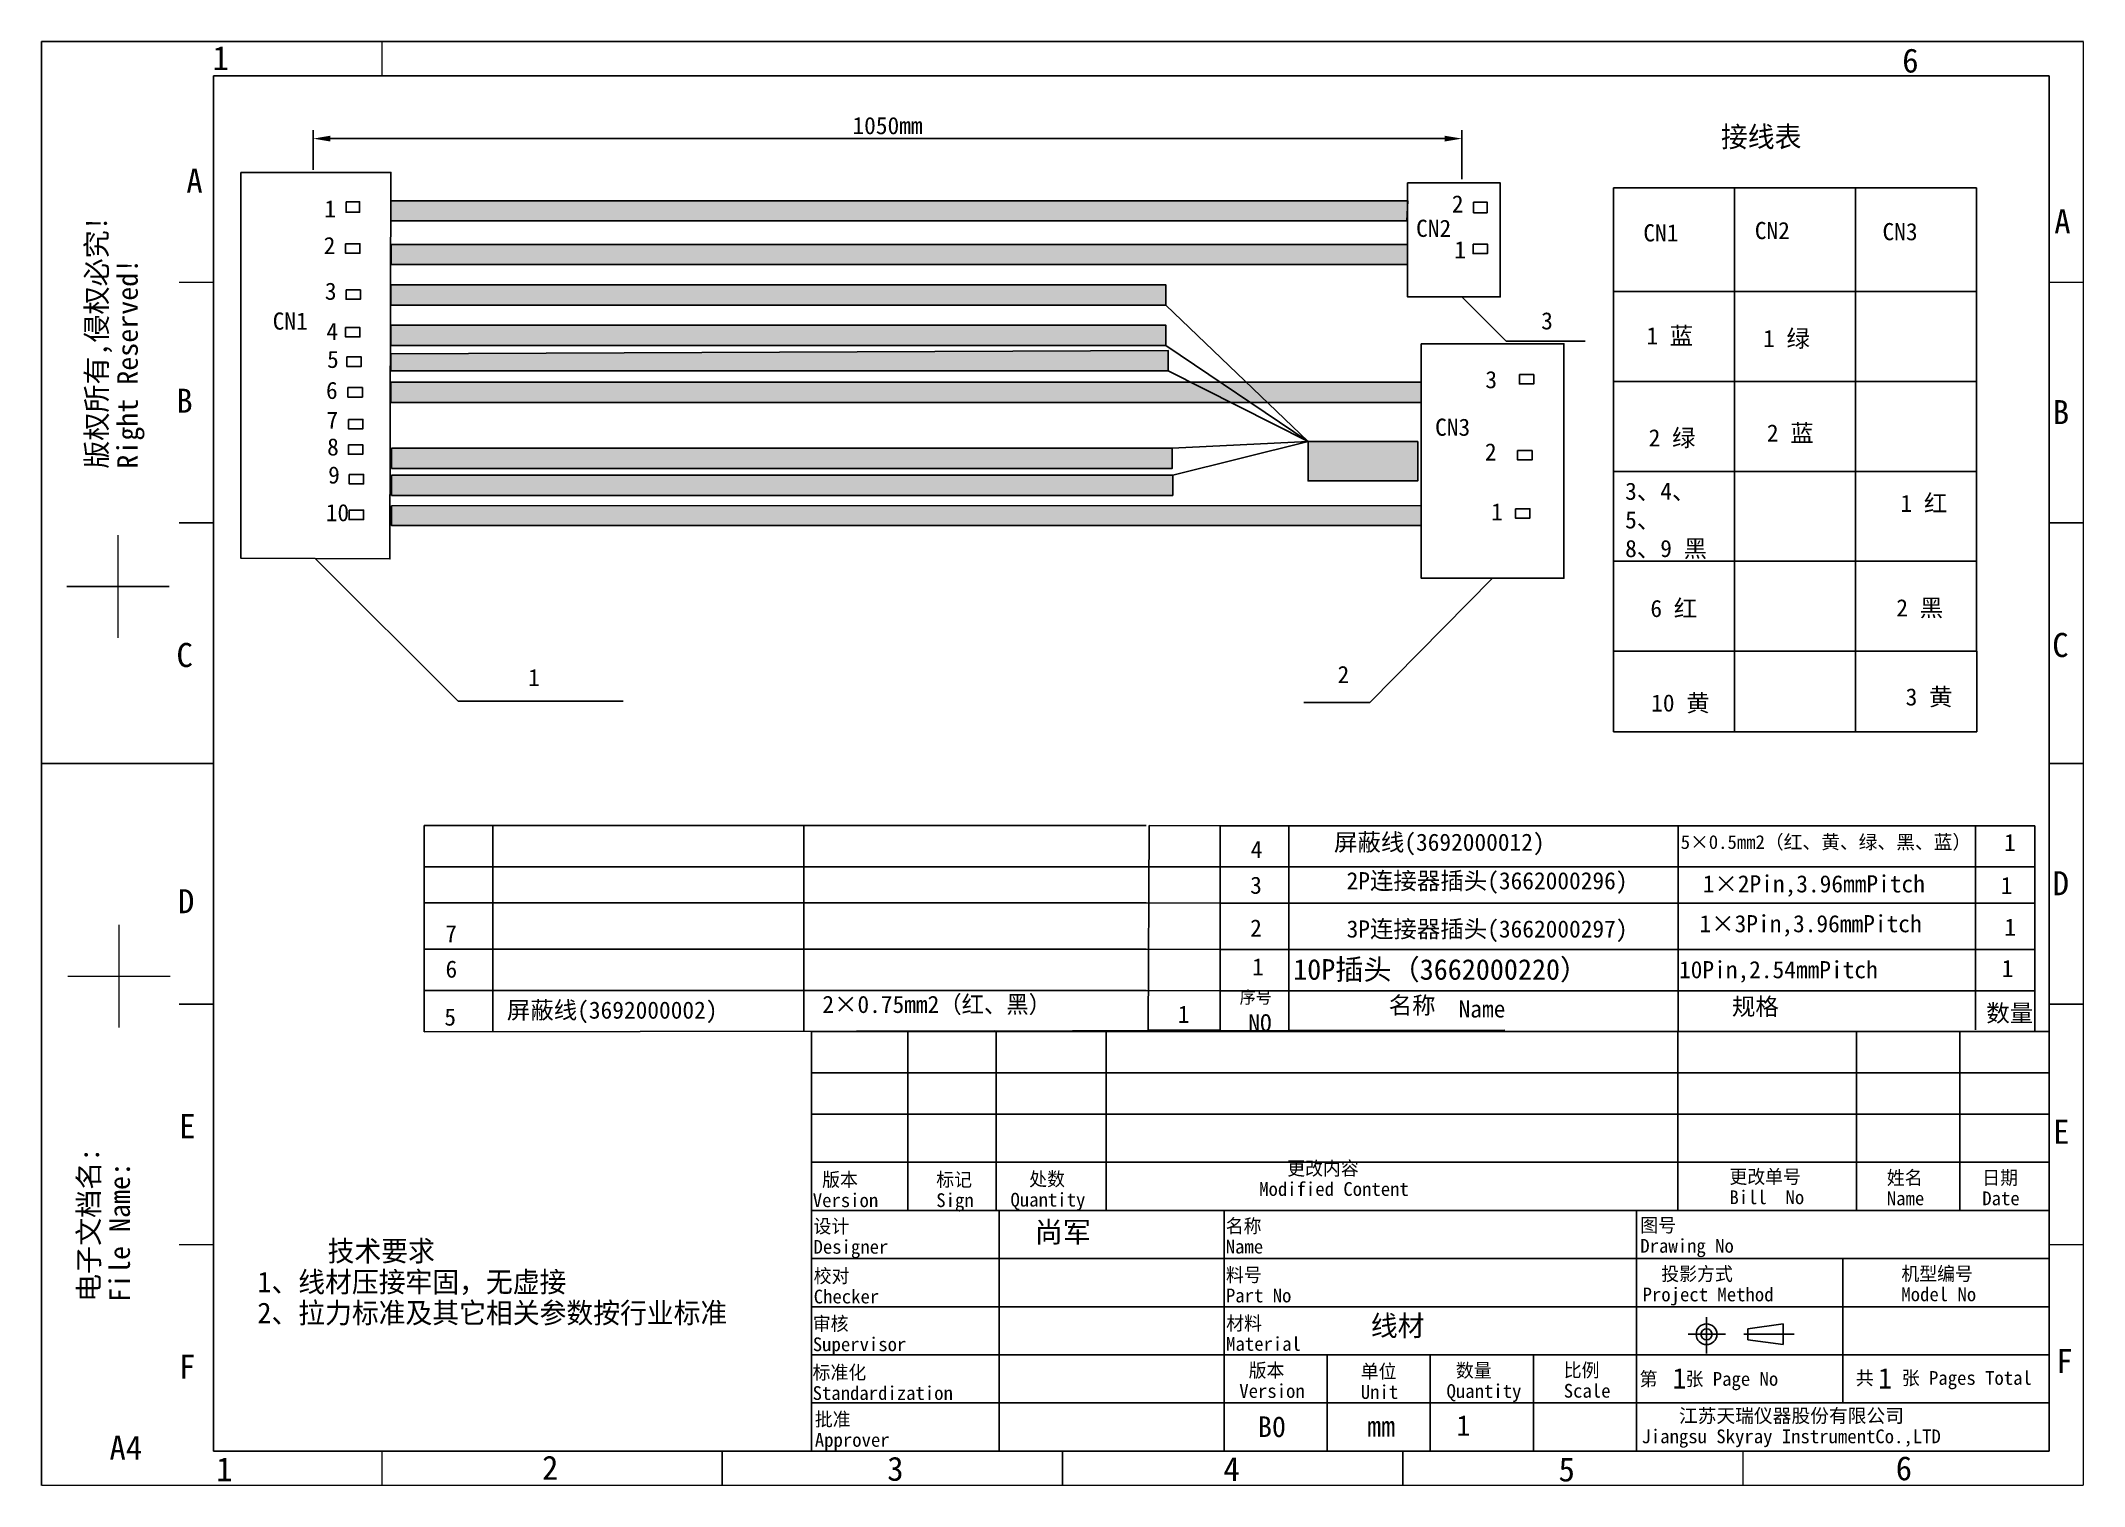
# Model space of a CAD drawing. Header units: millimetres. Extents: x 105 to 402, y 25 to 235.
import ezdxf

# ---------------------------------------------------------------- set-up
doc = ezdxf.new("R2010")
doc.units = ezdxf.units.MM
doc.styles.add('TEXTSTYLE_2', font='simfang_0.ttf')
doc.dimstyles.new('ISO-25', dxfattribs={"dimtxt": 2.5, "dimasz": 2.5, "dimexe": 1.25, "dimexo": 0.625, "dimtad": 1, "dimdsep": 46, "dimtxsty": 'Standard', "dimcen": 2.5, "dimadec": 0, "dimazin": 0, "dimtfac": 1, "dimtmove": 0, "dimatfit": 3, "dimfxl": 1, "dimarcsym": 0})

# ---------------------------------------------------------------- blocks, each defined once
blk = doc.blocks.new('*D78')
at = {"color": 0, "lineweight": -2}
for p, q in [((144.64, 216.06), (144.64, 221.85)), ((147.14, 220.6), (309.24, 220.6)), ((311.74, 214.71), (311.74, 221.85))]:
    blk.add_line(p, q, dxfattribs=at)
at = {"color": 0}
for points in [[(147.14, 221.02), (147.14, 220.18), (144.64, 220.6)], [(309.24, 221.02), (309.24, 220.18), (311.74, 220.6)]]:
    blk.add_solid(points, dxfattribs=at)
at = {"layer": 'Defpoints', "color": 0}
for p in [(311.74, 220.6), (144.64, 215.43), (311.74, 214.08)]:
    blk.add_point(p, dxfattribs=at)
at = {"color": 0, "insert": (228.19, 222.48), "char_height": 2.5, "attachment_point": 5}
blk.add_mtext('1050mm', dxfattribs=at)
blk = doc.blocks.new('*T82')
at = {"color": 0, "linetype": 'Continuous', "lineweight": -2}
for p, q in [((0, 0), (17.6, 0)), ((0, 0), (0, -15.07)), ((17.6, 0), (35.19, 0)), ((35.19, 0), (52.79, 0)), ((52.79, 0), (52.79, -15.07)), ((0, -15.07), (17.6, -15.07)), ((0, -15.07), (0, -28.15)), ((17.6, -15.07), (35.19, -15.07)), ((17.6, -15.07), (17.6, -28.15)), ((35.19, -15.07), (52.79, -15.07)), ((35.19, -15.07), (35.19, -28.15)), ((52.79, -15.07), (52.79, -28.15)), ((0, -28.15), (17.6, -28.15)), ((0, -28.15), (0, -41.22)), ((17.6, -28.15), (35.19, -28.15)), ((17.6, -28.15), (17.6, -41.22)), ((35.19, -28.15), (52.79, -28.15)), ((35.19, -28.15), (35.19, -41.22)), ((52.79, -28.15), (52.79, -41.22)), ((0, -41.22), (17.6, -41.22)), ((0, -41.22), (0, -54.29)), ((17.6, -41.22), (35.19, -41.22)), ((17.6, -41.22), (17.6, -54.29)), ((35.19, -41.22), (52.79, -41.22)), ((35.19, -41.22), (35.19, -54.29)), ((52.79, -41.22), (52.79, -54.29)), ((0, -54.29), (17.6, -54.29)), ((0, -54.29), (0, -67.37)), ((17.6, -54.29), (35.19, -54.29)), ((17.6, -54.29), (17.6, -67.37)), ((35.19, -54.29), (52.79, -54.29)), ((35.19, -54.29), (35.19, -67.37)), ((52.79, -54.29), (52.79, -67.37)), ((0, -67.37), (17.6, -67.37)), ((17.6, -67.37), (35.19, -67.37)), ((35.19, -67.37), (52.79, -67.37))]:
    blk.add_line(p, q, dxfattribs=at)

msp = doc.modelspace()

# ---------------------------------------------------------------- hatches: boundary and pattern name
h = msp.add_hatch(color=256)
h.set_gradient(color1=(0, 0, 255), one_color=1, tint=1)
h.paths.add_polyline_path([(155.956, 211.571), (303.87, 211.571), (303.728, 208.634), (155.956, 208.634)])
h = msp.add_hatch(color=256)
h.set_gradient(color1=(0, 255, 0), one_color=1, tint=1)
h.paths.add_polyline_path([(155.982, 205.208), (303.827, 205.208), (303.827, 202.271), (155.982, 202.271)])
h = msp.add_hatch(color=256)
h.set_gradient(color1=(51, 51, 51), one_color=1, tint=1)
h.paths.add_polyline_path([(155.956, 199.334), (268.689, 199.334), (268.689, 196.396), (155.956, 196.396)])
h = msp.add_hatch(color=256)
h.set_gradient(color1=(51, 51, 51), one_color=1, tint=1)
h.paths.add_polyline_path([(155.956, 193.459), (268.689, 193.459), (268.689, 190.522), (155.956, 190.522)])
h = msp.add_hatch(color=256)
h.set_gradient(color1=(51, 51, 51), one_color=1, tint=1)
h.paths.add_polyline_path([(155.956, 189.298), (268.988, 189.789), (268.988, 186.852), (155.956, 186.852)])
h = msp.add_hatch(color=256)
h.set_gradient(color1=(255, 0, 0), one_color=1, tint=1)
h.paths.add_polyline_path([(155.956, 185.18), (305.827, 185.18), (305.827, 182.243), (155.956, 182.243)])
h = msp.add_hatch(color=256)
h.set_gradient(color1=(51, 51, 51), one_color=1, tint=1)
h.paths.add_polyline_path([(156.056, 175.57), (269.596, 175.57), (269.596, 172.633), (156.056, 172.633)])
h = msp.add_hatch(color=256)
h.set_gradient(color1=(51, 51, 51), one_color=1, tint=1)
h.paths.add_polyline_path([(289.358, 176.535), (305.31, 176.535), (305.31, 170.814), (289.358, 170.814)])
h = msp.add_hatch(color=256)
h.set_gradient(color1=(51, 51, 51), one_color=1, tint=1)
h.paths.add_polyline_path([(156.056, 171.64), (269.682, 171.64), (269.682, 168.703), (156.056, 168.703)])
h = msp.add_hatch(color=256)
h.set_gradient(color1=(255, 255, 0), one_color=1, tint=1)
h.paths.add_polyline_path([(156.056, 167.184), (305.827, 167.264), (305.827, 164.321), (156.056, 164.321)])

# ---------------------------------------------------------------- linework, layer by layer
at = {"linetype": 'Continuous'}
for p, q in [((105.14, 24.718), (105.14, 234.718)), ((105.14, 234.718), (402.14, 234.718)), ((130.14, 29.718), (130.14, 229.718)), ((130.14, 229.718), (397.14, 229.718)), ((397.14, 29.718), (397.14, 229.718)), ((217.14, 29.718), (217.14, 90.718)), ((217.14, 90.718), (397.14, 90.718)), ((231.151, 64.718), (231.151, 90.718)), ((243.987, 64.718), (243.987, 90.718)), ((260.006, 64.718), (260.006, 90.718)), ((343.14, 64.718), (343.14, 90.718)), ((369.14, 64.718), (369.14, 90.718)), ((384.14, 64.718), (384.14, 90.718)), ((217.14, 84.718), (397.14, 84.718)), ((217.14, 78.718), (397.14, 78.718)), ((217.14, 71.718), (397.14, 71.718)), ((217.14, 64.718), (397.14, 64.718)), ((244.41, 29.718), (244.41, 64.718)), ((277.14, 29.718), (277.14, 64.718)), ((337.14, 29.718), (337.14, 64.718)), ((217.14, 57.718), (397.14, 57.718)), ((367.14, 36.718), (367.14, 57.718)), ((217.14, 50.718), (397.14, 50.718)), ((347.315, 49.209), (347.315, 43.929)), ((358.477, 48.216), (353.302, 47.512)), ((358.477, 48.216), (358.477, 45.194)), ((344.632, 46.705), (350.091, 46.705)), ((352.732, 46.705), (360.086, 46.705)), ((353.302, 47.512), (353.302, 45.898)), ((353.302, 45.898), (358.477, 45.194)), ((217.14, 43.718), (397.14, 43.718)), ((292.14, 29.718), (292.14, 43.718)), ((307.14, 29.718), (307.14, 43.718)), ((322.14, 29.718), (322.14, 43.718)), ((217.14, 36.718), (397.14, 36.718)), ((130.14, 29.718), (397.14, 29.718))]:
    msp.add_line(p, q, dxfattribs=at)
for p, q in [((351.391, 198.353), (351.391, 213.426)), ((368.987, 198.353), (368.987, 213.426)), ((268.689, 196.396), (289.358, 176.535)), ((311.735, 197.582), (318.189, 191.128)), ((268.689, 190.522), (289.358, 176.535)), ((318.189, 191.128), (329.655, 191.128)), ((268.988, 186.852), (289.358, 176.535)), ((269.596, 175.57), (289.358, 176.535)), ((269.682, 171.64), (289.358, 176.535)), ((144.962, 159.531), (165.716, 138.777)), ((316.196, 156.673), (298.329, 138.594)), ((351.391, 146.06), (351.391, 134.34)), ((368.987, 146.06), (368.987, 134.34)), ((165.716, 138.777), (189.75, 138.777)), ((298.329, 138.594), (288.746, 138.594)), ((266.227, 120.709), (276.581, 120.668)), ((265.802, 114.709), (276.581, 114.668)), ((160.795, 109.464), (265.804, 109.464)), ((265.804, 109.464), (276.581, 109.422)), ((276.574, 109.422), (395.071, 109.422)), ((265.802, 102.709), (276.581, 102.668)), ((265.802, 96.709), (276.581, 96.668)), ((317.995, 90.918), (160.802, 90.709)), ((266.116, 90.918), (276.581, 90.918))]:
    msp.add_line(p, q)
at = {"linetype": 'Continuous', "lineweight": -3}
for p, q in [((160.802, 120.709), (265.802, 120.709)), ((160.802, 90.709), (160.802, 120.709)), ((170.802, 90.709), (170.802, 120.709)), ((215.999, 90.709), (215.999, 120.709)), ((266.116, 90.918), (266.227, 120.709)), ((276.581, 120.668), (395.071, 120.668)), ((276.581, 90.668), (276.581, 120.668)), ((286.581, 90.668), (286.581, 120.668)), ((343.182, 90.668), (343.182, 120.668)), ((386.457, 90.987), (386.457, 120.668)), ((395.071, 90.668), (395.071, 120.668)), ((397.14, 90.718), (397.14, 120.718)), ((160.802, 114.709), (265.802, 114.709)), ((276.581, 114.668), (395.071, 114.668)), ((160.802, 102.709), (265.802, 102.709)), ((276.581, 102.668), (395.071, 102.668)), ((160.802, 96.709), (265.802, 96.709)), ((276.581, 96.668), (395.071, 96.668))]:
    msp.add_line(p, q, dxfattribs=at)
at = {"linetype": 'Continuous', "lineweight": 0}
msp.add_line((243.69, 90.918), (243.69, 90.918), dxfattribs=at)
at = {"linetype": 'Continuous', "const_width": 0.2}
for points in [[(154.64, 229.718), (154.64, 234.718)], [(402.14, 24.718), (402.14, 234.718)], [(130.14, 199.718), (125.14, 199.718)], [(397.14, 199.718), (402.14, 199.718)], [(130.14, 164.718), (125.14, 164.718)], [(397.14, 164.718), (402.14, 164.718)], [(116.257, 162.942), (116.257, 147.986)], [(108.779, 155.464), (123.735, 155.464)], [(130.14, 129.718), (105.14, 129.718)], [(397.14, 129.718), (402.14, 129.718)], [(116.404, 106.255), (116.404, 91.298)], [(108.926, 98.777), (123.882, 98.777)], [(130.14, 94.718), (125.14, 94.718)], [(397.14, 94.718), (402.14, 94.718)], [(130.14, 59.718), (125.14, 59.718)], [(397.14, 59.718), (402.14, 59.718)], [(154.64, 29.718), (154.64, 24.718)], [(204.14, 29.718), (204.14, 24.718)], [(253.64, 29.718), (253.64, 24.718)], [(303.14, 29.718), (303.14, 24.718)], [(352.64, 29.718), (352.64, 24.718)], [(105.14, 24.718), (402.14, 24.718)]]:
    msp.add_lwpolyline(points, dxfattribs=at)
for points in [[(134.117, 215.675), (155.956, 215.675), (155.806, 159.47), (134.117, 159.592)], [(303.825, 214.168), (317.324, 214.168), (317.324, 197.582), (303.825, 197.582)], [(149.431, 211.427), (151.39, 211.427), (151.39, 209.882), (149.431, 209.882)], [(155.956, 211.571), (303.87, 211.571), (303.728, 208.634), (155.956, 208.634)], [(313.429, 211.377), (315.388, 211.377), (315.388, 209.831), (313.429, 209.831)], [(149.365, 205.309), (151.458, 205.309), (151.458, 203.939), (149.365, 203.939)], [(155.982, 205.208), (303.827, 205.208), (303.827, 202.271), (155.982, 202.271)], [(313.363, 205.259), (315.457, 205.259), (315.457, 203.889), (313.363, 203.889)], [(155.956, 199.334), (268.689, 199.334), (268.689, 196.396), (155.956, 196.396)], [(149.437, 198.602), (151.531, 198.602), (151.531, 197.231), (149.437, 197.231)], [(155.956, 193.459), (268.689, 193.459), (268.689, 190.522), (155.956, 190.522)], [(149.365, 193.12), (151.458, 193.12), (151.458, 191.75), (149.365, 191.75)], [(305.827, 190.769), (326.565, 190.769), (326.565, 156.673), (305.827, 156.673)], [(149.553, 188.847), (151.647, 188.847), (151.647, 187.476), (149.553, 187.476)], [(155.956, 189.298), (268.988, 189.789), (268.988, 186.852), (155.956, 186.852)], [(149.71, 184.381), (151.804, 184.381), (151.804, 183.011), (149.71, 183.011)], [(155.956, 185.18), (305.827, 185.18), (305.827, 182.243), (155.956, 182.243)], [(320.096, 186.285), (322.189, 186.285), (322.189, 184.914), (320.096, 184.914)], [(149.781, 179.765), (151.875, 179.765), (151.875, 178.394), (149.781, 178.394)], [(149.778, 176.077), (151.871, 176.077), (151.871, 174.707), (149.778, 174.707)], [(156.056, 175.57), (269.596, 175.57), (269.596, 172.633), (156.056, 172.633)], [(289.358, 176.535), (305.31, 176.535), (305.31, 170.814), (289.358, 170.814)], [(319.838, 175.241), (321.932, 175.241), (321.932, 173.871), (319.838, 173.871)], [(149.898, 171.751), (151.992, 171.751), (151.992, 170.381), (149.898, 170.381)], [(156.056, 171.64), (269.682, 171.64), (269.682, 168.703), (156.056, 168.703)], [(149.883, 166.571), (151.976, 166.571), (151.976, 165.2), (149.883, 165.2)], [(156.056, 167.184), (305.827, 167.264), (305.827, 164.321), (156.056, 164.321)], [(319.53, 166.778), (321.624, 166.778), (321.624, 165.407), (319.53, 165.407)], [(333.795, 146.06), (386.618, 146.06), (386.618, 134.34), (333.795, 134.34)]]:
    msp.add_lwpolyline(points, close=True)
at = {"linetype": 'Continuous'}
for radius in [1.511, 0.807]:
    msp.add_circle((347.315, 46.705), radius, dxfattribs=at)

# ---------------------------------------------------------------- block references
msp.add_blockref('*T82', (333.795, 213.426))

# ---------------------------------------------------------------- texts
at = {"linetype": 'Continuous', "char_height": 3.5, "line_spacing_factor": 0.9, "style": 'TEXTSTYLE_2'}
for s, insert, width, attachment_point in [('1', (130.017, 234.064), 2.42804, 1), ('6', (375.783, 233.708), 2.42804, 1), ('A', (128.58, 216.22), 2.42804, 3), ('A', (397.895, 210.306), 2.42804, 1), ('B', (124.745, 184.23), 2.42804, 1), ('B', (397.683, 182.574), 2.42804, 1), ('C', (397.604, 148.702), 2.42804, 1), ('C', (124.757, 147.252), 2.42804, 1), ('D\\P ', (397.663, 114.055), 2.42804, 1), ('D', (124.988, 111.44), 2.42804, 1), ('E', (125.161, 78.719), 2.42804, 1), ('E', (397.733, 77.911), 2.42804, 1), ('F', (125.143, 43.733), 2.42804, 1), ('F', (398.207, 44.579), 2.42804, 1), ('A4', (115.015, 31.948), 4.85609, 1), ('1', (130.532, 28.822), 2.42804, 1), ('2', (177.936, 29.046), 2.42804, 1), ('3', (228.143, 28.897), 2.42804, 1), ('4', (277.043, 28.849), 2.42804, 1), ('5', (325.79, 28.801), 2.42804, 1), ('6', (374.834, 28.968), 2.42804, 1)]:
    msp.add_mtext(s, dxfattribs=dict(at, insert=insert, width=width, attachment_point=attachment_point))
at = {"color": 7, "linetype": 'Continuous', "attachment_point": 1, "line_spacing_factor": 0.9}
for s, insert, char_height, width in [('接线表', (349.418, 222.371), 3, 12.45387), ('CN2', (305.07, 208.806), 2.5, 5.20295), ('CN1', (338.125, 208.149), 2.5, 5.20295), ('CN2', (354.335, 208.48), 2.5, 5.20295), ('CN3', (372.915, 208.323), 2.5, 5.20295), ('CN1', (138.759, 195.315), 2.5, 5.20295), ('CN3', (307.835, 179.881), 2.5, 5.20295)]:
    msp.add_mtext(s, dxfattribs=dict(at, insert=insert, char_height=char_height, width=width))
at = {"attachment_point": 1}
for s, insert, char_height, width in [('{\\fSimSun|b0|i0|c0|p2;1}', (146.263, 211.635), 2.5, 4.48889), ('{\\fSimSun|b0|i0|c134|p2;2}', (310.268, 212.353), 2.5, 4.48889), ('{\\fSimSun|b0|i0|c134|p2;2}', (146.168, 206.3), 2.5, 4.48889), ('{\\fSimSun|b0|i0|c0|p2;1}', (310.625, 205.692), 2.5, 4.48889), ('{\\fSimSun|b0|i0|c134|p2;3}', (146.352, 199.661), 2.5, 4.48889), ('{\\fSimSun|b0|i0|c134|p2;4}', (146.581, 193.828), 2.5, 4.48889), ('{\\fSimSun|b0|i0|c134|p2;3}', (323.263, 195.353), 2.5, 4.48889), ('{\\fSimSun|b0|i0|c0|p2;1\\fSimSun|b0|i0|c134|p2; 蓝}', (338.564, 193.185), 2.5, 11.55754), ('{\\fSimSun|b0|i0|c134|p2;1 绿}', (355.549, 192.787), 2.5, 11.55754), ('{\\fSimSun|b0|i0|c134|p2;5}', (146.668, 189.752), 2.5, 4.48889), ('{\\fSimSun|b0|i0|c134|p2;6}', (146.511, 185.239), 2.5, 4.48889), ('{\\fSimSun|b0|i0|c134|p2;3}', (315.147, 186.797), 2.5, 4.48889), ('{\\fSimSun|b0|i0|c134|p2;7}', (146.578, 180.895), 2.5, 4.48889), ('{\\fSimSun|b0|i0|c134|p2;2 绿}', (338.904, 178.333), 2.5, 11.55754), ('{\\fSimSun|b0|i0|c134|p2;2 蓝}', (356.094, 179.036), 2.5, 11.55754), ('{\\fSimSun|b0|i0|c134|p2;8}', (146.68, 177.013), 2.5, 4.48889), ('{\\fSimSun|b0|i0|c134|p2;2}', (315.081, 176.285), 2.5, 4.48889), ('{\\fSimSun|b0|i0|c134|p2;9}', (146.831, 172.933), 2.5, 4.48889), ('{\\fSimSun|b0|i0|c134|p2;3、4、5、\\P8、9 黑}', (335.475, 170.571), 2.5, 13.70194), ('{\\fSimSun|b0|i0|c0|p2;1\\fSimSun|b0|i0|c134|p2;0}', (146.475, 167.457), 2.5, 4.48889), ('{\\fSimSun|b0|i0|c0|p2;1}', (315.991, 167.569), 2.5, 4.48889), ('{\\fSimSun|b0|i0|c134|p2;1 红}', (375.525, 168.813), 2.5, 11.55754), ('{\\fSimSun|b0|i0|c134|p2;6 红}', (339.149, 153.522), 2.5, 11.55754), ('{\\fSimSun|b0|i0|c134|p2;2 黑}', (374.916, 153.613), 2.5, 11.55754), ('{\\fSimSun|b0|i0|c0|p2;1}', (175.922, 143.466), 2.5, 4.48889), ('{\\fSimSun|b0|i0|c134|p2;2}', (293.644, 143.912), 2.5, 4.48889), ('{\\fSimSun|b0|i0|c134|p2;10 黄}', (339.266, 139.776), 2.5, 11.55754), ('{\\fSimSun|b0|i0|c134|p2;3 黄}', (376.277, 140.655), 2.5, 11.55754), ('{\\fFangSong_GB2312|b0|i0|c134|p49;屏蔽线(3692000012)}', (293.128, 119.523), 2.5, 33.17468), ('{\\fSimSun|b0|i0|c0|p2;5×0.5mm2\\fSimSun|b0|i0|c134|p2;（红、黄、绿、黑、蓝）}', (343.559, 119.298), 2, 58.59362), ('{\\fSimSun|b0|i0|c134|p2;4}', (281.016, 118.471), 2.5, 4.48889), ('{\\fSimSun|b0|i0|c0|p2;3}', (280.935, 113.268), 2.5, 4.48889), ('2P{\\fFangSong_GB2312|b0|i0|c134|p49;连接器插头(}3662000296)', (294.965, 113.919), 2.5, 53.94327), ('1×2Pin,3.96mmPitch', (346.765, 113.469), 2.5, 38.45404), ('{\\fSimSun|b0|i0|c0|p2;2}', (280.935, 107.038), 2.5, 4.48889), ('3P{\\fFangSong_GB2312|b0|i0|c134|p49;连接器插头(}3662000297)', (294.965, 106.905), 2.5, 53.94327), ('1×3Pin,3.96mmPitch', (346.297, 107.673), 2.5, 38.45404), ('7', (163.859, 106.217), 2.5, 7.83548), ('{\\fSimSun|b0|i0|c0|p2;1}', (281.225, 101.385), 2.5, 4.48889), ('{\\fFangSong_GB2312|b0|i0|c134|p49;10P插头（3662000220）}', (287.199, 101.266), 3, 51.75895), ('10Pin,2.54mmPitch', (343.312, 100.982), 2.5, 38.45404), ('6', (163.897, 101.066), 2.5, 7.83548), ('{\\fFangSong_GB2312|b0|i0|c134|p49;屏蔽线}(3692000002)', (172.817, 95.105), 2.5, 45.44954), ('2×0.75mm2（红、黑）', (218.712, 95.938), 2.5, 37.50612), ('5', (163.727, 94.096), 2.5, 10)]:
    msp.add_mtext(s, dxfattribs=dict(at, insert=insert, char_height=char_height, width=width))
at = {"linetype": 'Continuous', "attachment_point": 1, "rotation": 90, "line_spacing_factor": 0.9, "style": 'TEXTSTYLE_2'}
for s, insert, char_height, width in [('版权所有,侵权必究!\\PRight Reserved!', (111.657, 172.592), 2.99125, 37.26366), ('电子文档名:\\PFile Name:', (110.51, 51.4), 2.9912, 22.77101)]:
    msp.add_mtext(s, dxfattribs=dict(at, insert=insert, char_height=char_height, width=width))
at = {"linetype": 'Continuous', "lineweight": -3, "char_height": 2.5, "attachment_point": 1}
for s, insert, width in [('{\\fSimSun|b0|i0|c134|p2;1}', (390.587, 119.47), 3.72973), ('{\\fSimSun|b0|i0|c134|p2;1}', (390.11, 113.226), 3.72973), ('{\\fSimSun|b0|i0|c134|p2;1}', (390.628, 107.168), 3.72973), ('{\\fSimSun|b0|i0|c134|p2;1}', (390.244, 101.168), 3.72973), ('{\\fSimSun|b0|i0|c0|p2;Name}', (311.253, 95.277), 6.81081), ('{\\fSimSun|b0|i0|c134|p2;1}', (270.4, 94.498), 3.72973), ('{\\fSimSun|b0|i0|c0|p2;NO}', (280.668, 93.253), 4.04324)]:
    msp.add_mtext(s, dxfattribs=dict(at, insert=insert, width=width))
at = {"color": 7, "linetype": 'Continuous', "lineweight": -3, "attachment_point": 1}
for s, insert, char_height, width in [('序号', (279.406, 96.616), 1.8, 9.69265), ('{\\fSimSun|b0|i0|c134|p2;名称}', (301.089, 95.8), 2.5, 11.06526), ('{\\fSimSun|b0|i0|c134|p2;规格}', (351.013, 95.62), 2.5, 12.06), ('{\\fSimSun|b0|i0|c134|p2;数量}', (388.012, 94.663), 2.5, 9.42222)]:
    msp.add_mtext(s, dxfattribs=dict(at, insert=insert, char_height=char_height, width=width))
at = {"linetype": 'Continuous', "attachment_point": 1, "line_spacing_factor": 0.9}
for s, insert, char_height, width in [('   更改内容\\PModified Content', (282.247, 71.832), 2, 45.80974), (' 版本\\PVersion', (217.316, 70.198), 2, 9.71218), ('标记\\PSign', (235.281, 70.209), 2, 10.61752), ('  处数\\PQuantity', (246.077, 70.28), 2, 14.09474), ('更改单号\\PBill  No', (350.644, 70.63), 2, 18.15195), ('姓名\\PName', (373.54, 70.478), 2, 5.54982), ('日期\\PDate', (387.426, 70.478), 2, 5.54982), ('设计\\PDesigner', (217.425, 63.425), 2, 11.09963), ('{\\fSimSun|b0|i0|c134|p2;尚军}', (249.591, 63.066), 3, 22.85978), ('名称\\PName', (277.382, 63.455), 2, 5.54982), ('图号\\PDrawing No', (337.685, 63.571), 2, 23.83262), ('     技术要求\\P1、线材压接牢固，无虚接\\P2、拉力标准及其它相关参数按行业标准\\P ', (136.539, 60.32), 3, 72.65314), ('校对\\PChecker', (217.454, 56.192), 2, 9.71218), ('料号\\PPart No', (277.415, 56.347), 2, 9.71218), ('  投影方式\\PProject Method', (338.016, 56.495), 2, 29.17821), ('机型编号\\PModel No', (375.656, 56.519), 2, 11.09963), ('审核\\PSupervisor', (217.322, 49.249), 2, 13.87454), ('材料\\PMaterial', (277.443, 49.308), 2, 11.09963), ('线材', (298.489, 49.46), 3, 8.30258), ('标准化\\PStandardization', (217.291, 42.159), 2, 20.81181), (' 版本\\PVersion', (279.354, 42.46), 2, 9.71218), ('单位\\PUnit', (297.027, 42.315), 2, 5.54982), (' 数量\\PQuantity', (309.503, 42.446), 2, 11.09963), ('比例\\PScale', (326.549, 42.486), 2, 6.93727), ('1', (342.354, 41.803), 3, 2.08118), ('共   张 Pages Total', (369.032, 41.354), 2, 26.34686), ('1', (372.265, 41.803), 3, 2.08118), ('第   张 Page No', (337.583, 41.215), 2, 28.79031), ('    {\\fFangSong_GB2312|b0|i0|c134|p49;江苏天瑞仪器股份有限公司}\\PJiangsu Skyray InstrumentCo.,LTD', (337.858, 35.859), 2, 61.46143), ('批准\\PApprover', (217.615, 35.342), 2, 11.09963), ('B0', (282.062, 34.762), 3, 4.16236), ('mm', (297.946, 34.834), 3, 4.16236), ('1', (310.939, 34.935), 3, 2.08118)]:
    msp.add_mtext(s, dxfattribs=dict(at, insert=insert, char_height=char_height, width=width))

# ---------------------------------------------------------------- dimensions: what is measured, and where the dimension line sits
dim = msp.add_linear_dim(base=(311.735, 220.601), p1=(144.64, 215.434), p2=(311.735, 214.084), text='1050mm', dimstyle='ISO-25')
dim.commit()
dim.dimension.update_dxf_attribs({"geometry": '*D78', "text_midpoint": (228.188, 222.476)})

doc.saveas('drawing.dxf')
